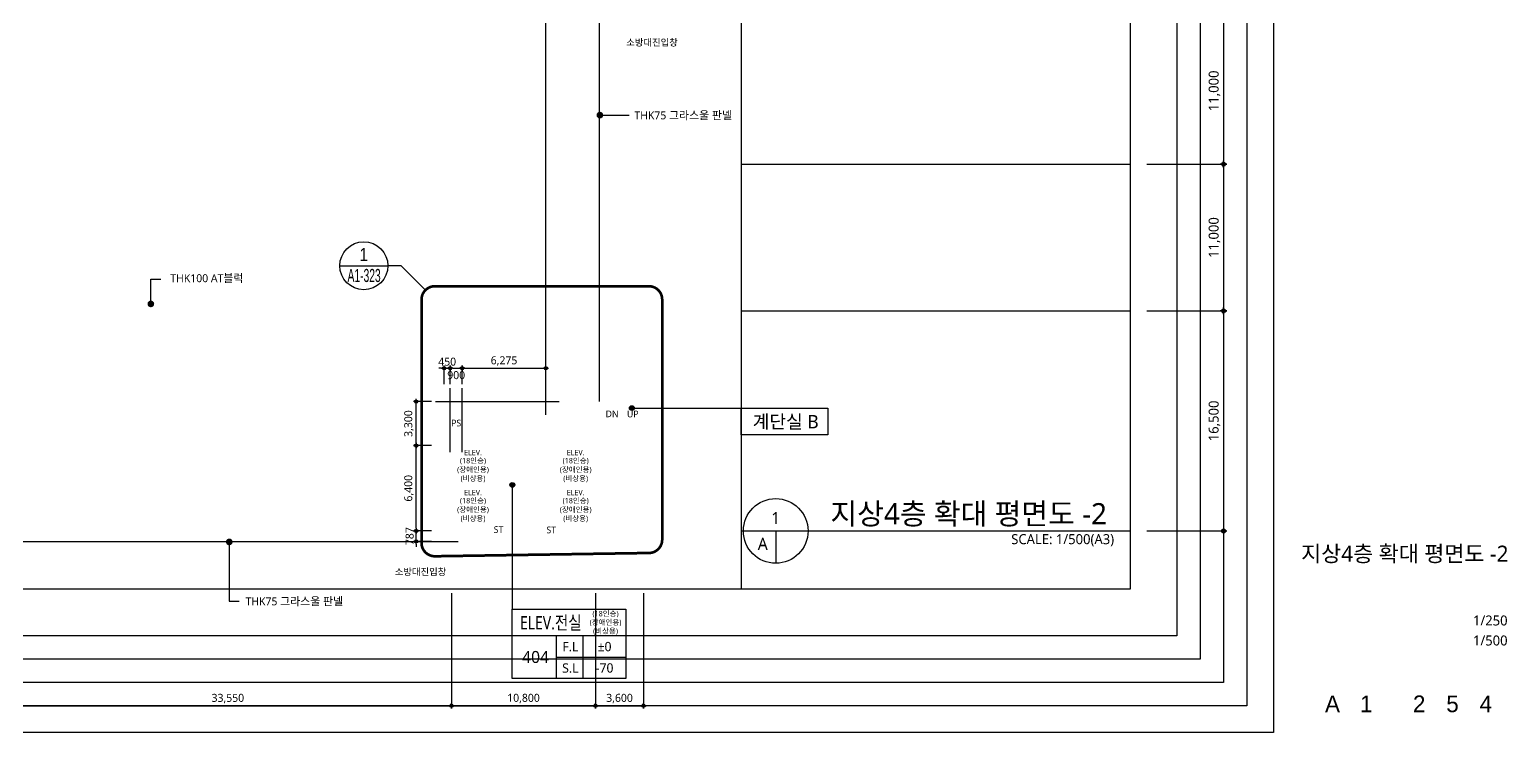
# Model space of a CAD drawing. Header units: millimetres. Extents: x 45782458 to 46215946, y 191740 to 1509539.
# Drawn here: x 46089677 to 46200512, y 479740 to 532448 of the extents above; entities that cross this region are included whole.
import ezdxf
from ezdxf.enums import TextEntityAlignment as Align

# ---------------------------------------------------------------- set-up
doc = ezdxf.new("R2010")
doc.units = ezdxf.units.MM
doc.header["$LTSCALE"] = 1000
doc.header["$MEASUREMENT"] = 0
doc.header["$PDSIZE"] = -10
doc.linetypes.add('CEN', pattern=[62, 60, -1, 0, -1])
doc.linetypes.add('SYM$0$DASHDOT', pattern=[1, 0.5, -0.25, 0, -0.25])
doc.layers.get('0').update_dxf_attribs({"linetype": 'CONTINUOUS'})
doc.layers.get('Defpoints').update_dxf_attribs({"color": 171, "linetype": 'CONTINUOUS'})
for name, color, linetype in [('cen', 14, 'CONTINUOUS'), ('Center(AR)', 30, 'CEN'), ('DIM', 7, 'CONTINUOUS'), ('LED', 7, 'CONTINUOUS'), ('NDIM', 7, 'CONTINUOUS'), ('SYM', 7, 'CONTINUOUS'), ('TEXT', 3, 'CONTINUOUS'), ('TEXT(MIN)', 7, 'CONTINUOUS'), ('TEXT(노트)', 7, 'CONTINUOUS'), ('TEXT(실명)', 3, 'CONTINUOUS'), ('TEXT-TITLE', 6, 'CONTINUOUS'), ('TEXT-기입', 6, 'CONTINUOUS'), ('TITLE', 7, 'CONTINUOUS'), ('구간정리', 6, 'CONTINUOUS'), ('구간정리-TEXT', 3, 'CONTINUOUS')]:
    doc.layers.add(name, color=color, linetype=linetype)
doc.styles.add('CGS', font='cgse', dxfattribs={"bigfont": 'cgs'})
doc.styles.add('SYM$0$ARIAL', font='arial.ttf')
doc.styles.add('SYM$0$돋움', font='', dxfattribs={"width": 0.9})
doc.styles.add('TE', font='malgun_0.ttf')
doc.styles.add('나눔바른고딕', font='NanumBarunGothic.ttf')
doc.styles.get('SYM$0$돋움').set_extended_font_data('Dotum')
doc.dimstyles.new('BA', dxfattribs={"dimscale": 500, "dimtxt": 3, "dimasz": 1, "dimexe": 1, "dimexo": 5, "dimgap": 0.9, "dimtad": 1, "dimdec": 0, "dimdsep": 46, "dimlunit": 6, "dimtxsty": 'TE', "dimblk": 'DDD', "dimcen": 2.5, "dimclrd": 256, "dimclre": 256, "dimclrt": 3, "dimazin": 2, "dimtfac": 1, "dimtdec": 0, "dimtix": 1, "dimtmove": 2, "dimatfit": 3, "dimldrblk": 'DDD', "dimfxl": 1, "dimtolj": 1, "dimtzin": 0, "dimarcsym": 2})
doc.dimstyles.new('NDIM 1200', dxfattribs={"dimscale": 500, "dimtxt": 3, "dimasz": 1, "dimexe": 2, "dimexo": 2, "dimgap": 1, "dimtad": 1, "dimdec": 0, "dimdsep": 46, "dimtxsty": 'CGS', "dimblk": 'DOT0', "dimcen": 1, "dimdle": 8, "dimclrd": 2, "dimclre": 2, "dimclrt": 2, "dimadec": 0, "dimazin": 0, "dimtfac": 1, "dimtdec": 0, "dimtix": 1, "dimtmove": 2, "dimatfit": 3, "dimldrblk": 'DOT0', "dimfxl": 1, "dimtolj": 1, "dimtzin": 0, "dimlwd": -1, "dimlwe": -1, "dimarcsym": 0})

# ---------------------------------------------------------------- blocks, each defined once
blk = doc.blocks.new('DDD')
at = {"layer": 'DIM', "color": 0}
for p, q in [((-1, 0), (1, 0)), ((0, -1), (0, 1))]:
    blk.add_line(p, q, dxfattribs=at)
for radius in [0.6, 0.3]:
    blk.add_circle((0, 0), radius, dxfattribs=at)
blk = doc.blocks.new('*D597')
at = {"layer": 'Defpoints', "color": 0, "ltscale": 0.4, "transparency": 16777216}
for p in [(46172222, 511351), (46172222, 494851), (46179222, 494851)]:
    blk.add_point(p, dxfattribs=at)
at = {"layer": 'NDIM', "lineweight": -2, "ltscale": 0.4, "transparency": 16777216}
for p, q in [((46173472, 511351), (46179472, 511351)), ((46179222, 511101), (46179222, 495101)), ((46173472, 494851), (46179472, 494851))]:
    blk.add_line(p, q, dxfattribs=at)
at = {"layer": 'NDIM', "lineweight": -2, "ltscale": 0.4, "transparency": 16777216, "xscale": 250, "yscale": 250, "zscale": 250}
for p, rotation in [((46179222, 511351), 90), ((46179222, 494851), 270)]:
    blk.add_blockref('DDD', p, dxfattribs=dict(at, rotation=rotation))
at = {"layer": 'NDIM', "color": 3, "ltscale": 0.4, "transparency": 16777216, "insert": (46178545, 503101), "char_height": 750, "attachment_point": 5, "rotation": 90, "style": 'TE'}
blk.add_mtext('\\A1;16,500', dxfattribs=at)
blk = doc.blocks.new('*D598')
at = {"layer": 'Defpoints', "color": 0, "ltscale": 0.4, "transparency": 16777216}
for p in [(46172222, 522351), (46172222, 511351), (46179222, 511351)]:
    blk.add_point(p, dxfattribs=at)
at = {"layer": 'NDIM', "lineweight": -2, "ltscale": 0.4, "transparency": 16777216}
for p, q in [((46173472, 522351), (46179472, 522351)), ((46179222, 522101), (46179222, 511601)), ((46173472, 511351), (46179472, 511351))]:
    blk.add_line(p, q, dxfattribs=at)
at = {"layer": 'NDIM', "lineweight": -2, "ltscale": 0.4, "transparency": 16777216, "xscale": 250, "yscale": 250, "zscale": 250}
for p, rotation in [((46179222, 522351), 90), ((46179222, 511351), 270)]:
    blk.add_blockref('DDD', p, dxfattribs=dict(at, rotation=rotation))
at = {"layer": 'NDIM', "color": 3, "ltscale": 0.4, "transparency": 16777216, "insert": (46178545, 516851), "char_height": 750, "attachment_point": 5, "rotation": 90, "style": 'TE'}
blk.add_mtext('\\A1;11,000', dxfattribs=at)
blk = doc.blocks.new('*D599')
at = {"layer": 'Defpoints', "color": 0, "ltscale": 0.4, "transparency": 16777216}
for p in [(46172222, 533351), (46172222, 522351), (46179222, 522351)]:
    blk.add_point(p, dxfattribs=at)
at = {"layer": 'NDIM', "lineweight": -2, "ltscale": 0.4, "transparency": 16777216}
for p, q in [((46173472, 533351), (46179472, 533351)), ((46179222, 533101), (46179222, 522601)), ((46173472, 522351), (46179472, 522351))]:
    blk.add_line(p, q, dxfattribs=at)
at = {"layer": 'NDIM', "lineweight": -2, "ltscale": 0.4, "transparency": 16777216, "xscale": 250, "yscale": 250, "zscale": 250}
for p, rotation in [((46179222, 533351), 90), ((46179222, 522351), 270)]:
    blk.add_blockref('DDD', p, dxfattribs=dict(at, rotation=rotation))
at = {"layer": 'NDIM', "color": 3, "ltscale": 0.4, "transparency": 16777216, "insert": (46178545, 527851), "char_height": 750, "attachment_point": 5, "rotation": 90, "style": 'TE'}
blk.add_mtext('\\A1;11,000', dxfattribs=at)
blk = doc.blocks.new('A$C31C7260E')
at = {"layer": 'TITLE'}
for points in [[(0, 0), (0, 4000), (13000, 4000), (13000, 0)], [(13000, 0), (0, 0)]]:
    blk.add_lwpolyline(points, dxfattribs=at)
blk = doc.blocks.new('A$C51E23882')
at = {"layer": 'TITLE'}
blk.add_lwpolyline([(8500, 0), (0, 0), (0, 5200), (8500, 5200)], close=True, dxfattribs=at)
for points in [[(8500, 3200), (0, 3200)], [(3300, 3200), (3300, 0)], [(5300, 3200), (5300, 0)], [(3300, 1600), (8500, 1600)]]:
    blk.add_lwpolyline(points, dxfattribs=at)
at = {"layer": 'TITLE', "style": '나눔바른고딕'}
for s, p in [('F.L', (4352, 2378)), ('S.L', (4352, 778))]:
    blk.add_text(s, height=700, dxfattribs=at).set_placement(p, align=Align.MIDDLE)
blk = doc.blocks.new('*D884')
at = {"layer": 'Defpoints', "color": 0, "ltscale": 0.4, "transparency": 16777216}
for p in [(46121222, 507051), (46120772, 505551), (46121222, 505551)]:
    blk.add_point(p, dxfattribs=at)
at = {"layer": 'NDIM', "lineweight": -2, "ltscale": 0.4, "transparency": 16777216}
for p, q in [((46120572, 507051), (46120372, 507051)), ((46120772, 505851), (46120772, 507251)), ((46120772, 507051), (46121222, 507051)), ((46121222, 505851), (46121222, 507251)), ((46121422, 507051), (46121622, 507051))]:
    blk.add_line(p, q, dxfattribs=at)
at = {"layer": 'NDIM', "lineweight": -2, "ltscale": 0.4, "transparency": 16777216, "xscale": 200, "yscale": 200, "zscale": 200}
blk.add_blockref('DDD', (46120772, 507051), dxfattribs=at)
at = {"layer": 'NDIM', "lineweight": -2, "ltscale": 0.4, "transparency": 16777216, "xscale": 200, "yscale": 200, "zscale": 200, "rotation": 180}
blk.add_blockref('DDD', (46121222, 507051), dxfattribs=at)
at = {"layer": 'NDIM', "color": 3, "ltscale": 0.4, "transparency": 16777216, "insert": (46120997, 507541), "char_height": 600, "attachment_point": 5, "style": 'TE'}
blk.add_mtext('\\A1;450', dxfattribs=at)
blk = doc.blocks.new('*D885')
at = {"layer": 'Defpoints', "color": 0, "ltscale": 0.4, "transparency": 16777216}
for p in [(46122122, 507051), (46121222, 505551), (46122122, 505551)]:
    blk.add_point(p, dxfattribs=at)
at = {"layer": 'NDIM', "lineweight": -2, "ltscale": 0.4, "transparency": 16777216}
for p, q in [((46121222, 505851), (46121222, 507251)), ((46121422, 507051), (46121922, 507051)), ((46122122, 505851), (46122122, 507251))]:
    blk.add_line(p, q, dxfattribs=at)
at = {"layer": 'NDIM', "lineweight": -2, "ltscale": 0.4, "transparency": 16777216, "xscale": 200, "yscale": 200, "zscale": 200, "rotation": 180}
blk.add_blockref('DDD', (46121222, 507051), dxfattribs=at)
at = {"layer": 'NDIM', "lineweight": -2, "ltscale": 0.4, "transparency": 16777216, "xscale": 200, "yscale": 200, "zscale": 200}
blk.add_blockref('DDD', (46122122, 507051), dxfattribs=at)
at = {"layer": 'NDIM', "color": 3, "ltscale": 0.4, "transparency": 16777216, "insert": (46121672, 506531), "char_height": 600, "attachment_point": 5, "style": 'TE'}
blk.add_mtext('\\A1;900', dxfattribs=at)
blk = doc.blocks.new('*D886')
at = {"layer": 'Defpoints', "color": 0, "ltscale": 0.4, "transparency": 16777216}
for p in [(46128397, 507051), (46122122, 505551), (46128397, 505551)]:
    blk.add_point(p, dxfattribs=at)
at = {"layer": 'NDIM', "lineweight": -2, "ltscale": 0.4, "transparency": 16777216}
for p, q in [((46122122, 505851), (46122122, 507251)), ((46122322, 507051), (46128197, 507051)), ((46128397, 505851), (46128397, 507251))]:
    blk.add_line(p, q, dxfattribs=at)
at = {"layer": 'NDIM', "lineweight": -2, "ltscale": 0.4, "transparency": 16777216, "xscale": 200, "yscale": 200, "zscale": 200, "rotation": 180}
blk.add_blockref('DDD', (46122122, 507051), dxfattribs=at)
at = {"layer": 'NDIM', "lineweight": -2, "ltscale": 0.4, "transparency": 16777216, "xscale": 200, "yscale": 200, "zscale": 200}
blk.add_blockref('DDD', (46128397, 507051), dxfattribs=at)
at = {"layer": 'NDIM', "color": 3, "ltscale": 0.4, "transparency": 16777216, "insert": (46125260, 507592), "char_height": 600, "attachment_point": 5, "style": 'TE'}
blk.add_mtext('\\A1;6,275', dxfattribs=at)
blk = doc.blocks.new('*D887')
at = {"layer": 'Defpoints', "color": 0, "ltscale": 0.4, "transparency": 16777216}
for p in [(46118672, 504551), (46120122, 504551), (46120122, 501251)]:
    blk.add_point(p, dxfattribs=at)
at = {"layer": 'NDIM', "lineweight": -2, "ltscale": 0.4, "transparency": 16777216}
for p, q in [((46119822, 504551), (46118472, 504551)), ((46118672, 501451), (46118672, 504351)), ((46119822, 501251), (46118472, 501251))]:
    blk.add_line(p, q, dxfattribs=at)
at = {"layer": 'NDIM', "lineweight": -2, "ltscale": 0.4, "transparency": 16777216, "xscale": 200, "yscale": 200, "zscale": 200}
for p, rotation in [((46118672, 504551), 90), ((46118672, 501251), 270)]:
    blk.add_blockref('DDD', p, dxfattribs=dict(at, rotation=rotation))
at = {"layer": 'NDIM', "color": 3, "ltscale": 0.4, "transparency": 16777216, "insert": (46118132, 502901), "char_height": 600, "attachment_point": 5, "rotation": 90, "style": 'TE'}
blk.add_mtext('\\A1;3,300', dxfattribs=at)
blk = doc.blocks.new('*D888')
at = {"layer": 'Defpoints', "color": 0, "ltscale": 0.4, "transparency": 16777216}
for p in [(46118672, 501251), (46120122, 501251), (46120122, 494851)]:
    blk.add_point(p, dxfattribs=at)
at = {"layer": 'NDIM', "lineweight": -2, "ltscale": 0.4, "transparency": 16777216}
for p, q in [((46119822, 501251), (46118472, 501251)), ((46118672, 495051), (46118672, 501051)), ((46119822, 494851), (46118472, 494851))]:
    blk.add_line(p, q, dxfattribs=at)
at = {"layer": 'NDIM', "lineweight": -2, "ltscale": 0.4, "transparency": 16777216, "xscale": 200, "yscale": 200, "zscale": 200}
for p, rotation in [((46118672, 501251), 90), ((46118672, 494851), 270)]:
    blk.add_blockref('DDD', p, dxfattribs=dict(at, rotation=rotation))
at = {"layer": 'NDIM', "color": 3, "ltscale": 0.4, "transparency": 16777216, "insert": (46118132, 498051), "char_height": 600, "attachment_point": 5, "rotation": 90, "style": 'TE'}
blk.add_mtext('\\A1;6,400', dxfattribs=at)
blk = doc.blocks.new('*D889')
at = {"layer": 'Defpoints', "color": 0, "ltscale": 0.4, "transparency": 16777216}
for p in [(46118672, 494851), (46120122, 494851), (46120122, 494064)]:
    blk.add_point(p, dxfattribs=at)
at = {"layer": 'NDIM', "lineweight": -2, "ltscale": 0.4, "transparency": 16777216}
for p, q in [((46119822, 494851), (46118472, 494851)), ((46118672, 495051), (46118672, 495251)), ((46118672, 494064), (46118672, 494851)), ((46119822, 494064), (46118472, 494064)), ((46118672, 493864), (46118672, 493664))]:
    blk.add_line(p, q, dxfattribs=at)
at = {"layer": 'NDIM', "lineweight": -2, "ltscale": 0.4, "transparency": 16777216, "xscale": 200, "yscale": 200, "zscale": 200}
for p, rotation in [((46118672, 494851), 270), ((46118672, 494064), 90)]:
    blk.add_blockref('DDD', p, dxfattribs=dict(at, rotation=rotation))
at = {"layer": 'NDIM', "color": 3, "ltscale": 0.4, "transparency": 16777216, "insert": (46118182, 494458), "char_height": 600, "attachment_point": 5, "rotation": 90, "style": 'TE'}
blk.add_mtext('\\A1;787', dxfattribs=at)
blk = doc.blocks.new('DOT0')
blk.add_line((-3, 0), (3, 0))
at = {"color": 6}
blk.add_circle((0, 0), 0.75, dxfattribs=at)
blk = doc.blocks.new('*D1189')
at = {"layer": 'Defpoints', "color": 0, "ltscale": 0.4, "transparency": 16777216}
for p in [(46087772, 490490), (46121322, 490490), (46121322, 481740)]:
    blk.add_point(p, dxfattribs=at)
at = {"layer": 'NDIM', "lineweight": -2, "ltscale": 0.4, "transparency": 16777216}
for p, q in [((46087772, 490190), (46087772, 481540)), ((46121322, 490190), (46121322, 481540)), ((46087972, 481740), (46121122, 481740))]:
    blk.add_line(p, q, dxfattribs=at)
at = {"layer": 'NDIM', "lineweight": -2, "ltscale": 0.4, "transparency": 16777216, "xscale": 200, "yscale": 200, "zscale": 200, "rotation": 180}
blk.add_blockref('DDD', (46087772, 481740), dxfattribs=at)
at = {"layer": 'NDIM', "lineweight": -2, "ltscale": 0.4, "transparency": 16777216, "xscale": 200, "yscale": 200, "zscale": 200}
blk.add_blockref('DDD', (46121322, 481740), dxfattribs=at)
at = {"layer": 'NDIM', "color": 3, "ltscale": 0.4, "transparency": 16777216, "insert": (46104547, 482280), "char_height": 600, "attachment_point": 5, "style": 'TE'}
blk.add_mtext('\\A1;33,550', dxfattribs=at)
blk = doc.blocks.new('*D1209')
at = {"layer": 'Defpoints', "color": 0, "ltscale": 0.4, "transparency": 16777216}
for p in [(46132122, 490490), (46135722, 490490), (46135722, 481740)]:
    blk.add_point(p, dxfattribs=at)
at = {"layer": 'NDIM', "lineweight": -2, "ltscale": 0.4, "transparency": 16777216}
for p, q in [((46132122, 490190), (46132122, 481540)), ((46135722, 490190), (46135722, 481540)), ((46132322, 481740), (46135522, 481740))]:
    blk.add_line(p, q, dxfattribs=at)
at = {"layer": 'NDIM', "lineweight": -2, "ltscale": 0.4, "transparency": 16777216, "xscale": 200, "yscale": 200, "zscale": 200, "rotation": 180}
blk.add_blockref('DDD', (46132122, 481740), dxfattribs=at)
at = {"layer": 'NDIM', "lineweight": -2, "ltscale": 0.4, "transparency": 16777216, "xscale": 200, "yscale": 200, "zscale": 200}
blk.add_blockref('DDD', (46135722, 481740), dxfattribs=at)
at = {"layer": 'NDIM', "color": 3, "ltscale": 0.4, "transparency": 16777216, "insert": (46133922, 482280), "char_height": 600, "attachment_point": 5, "style": 'TE'}
blk.add_mtext('\\A1;3,600', dxfattribs=at)
blk = doc.blocks.new('*D1210')
at = {"layer": 'Defpoints', "color": 0, "ltscale": 0.4, "transparency": 16777216}
for p in [(46121322, 490490), (46132122, 490490), (46132122, 481740)]:
    blk.add_point(p, dxfattribs=at)
at = {"layer": 'NDIM', "lineweight": -2, "ltscale": 0.4, "transparency": 16777216}
for p, q in [((46121322, 490190), (46121322, 481540)), ((46132122, 490190), (46132122, 481540)), ((46121522, 481740), (46131922, 481740))]:
    blk.add_line(p, q, dxfattribs=at)
at = {"layer": 'NDIM', "lineweight": -2, "ltscale": 0.4, "transparency": 16777216, "xscale": 200, "yscale": 200, "zscale": 200, "rotation": 180}
blk.add_blockref('DDD', (46121322, 481740), dxfattribs=at)
at = {"layer": 'NDIM', "lineweight": -2, "ltscale": 0.4, "transparency": 16777216, "xscale": 200, "yscale": 200, "zscale": 200}
blk.add_blockref('DDD', (46132122, 481740), dxfattribs=at)
at = {"layer": 'NDIM', "color": 3, "ltscale": 0.4, "transparency": 16777216, "insert": (46126722, 482282), "char_height": 600, "attachment_point": 5, "style": 'TE'}
blk.add_mtext('\\A1;10,800', dxfattribs=at)
blk = doc.blocks.new('SYM$0$det-tar-wi')
at = {"layer": '구간정리', "ltscale": 0.2}
blk.add_line((0, 0), (11, 0), dxfattribs=at)
blk.add_circle((5.5, 0), 5.5, dxfattribs=at)
at = {"layer": '구간정리-TEXT', "color": 3, "style": 'SYM$0$ARIAL'}
blk.add_attdef('2', text='', height=3, dxfattribs=at).set_placement((5.5, 2.58), align=Align.MIDDLE_CENTER)
at = {"layer": '구간정리-TEXT', "color": 3, "style": 'SYM$0$ARIAL', "width": 0.6}
blk.add_attdef('A1.00', text='', height=3, dxfattribs=at).set_placement((5.57, -2.22), align=Align.MIDDLE_CENTER)

msp = doc.modelspace()

# ---------------------------------------------------------------- hatches: boundary and pattern name
at = {"layer": 'LED'}
h = msp.add_hatch(color=256, dxfattribs=at)
h.dxf.hatch_style = 1
edge = h.paths.add_edge_path()
edge.add_arc((46134847.3, 504061.3), 180, 180, 540, ccw=False)
h = msp.add_hatch(color=256, dxfattribs=at)
h.dxf.hatch_style = 1
edge = h.paths.add_edge_path()
edge.add_arc((46125882.5, 498301.3), 180, 180, 540, ccw=False)

# ---------------------------------------------------------------- linework, layer by layer
at = {"ltscale": 10000}
msp.add_line((46134847.3, 504061.3), (46143042.2, 504061.3), dxfattribs=at)
msp.add_lwpolyline([(46125882.5, 498301.3), (46125882.5, 488990.2)], dxfattribs=at)
at = {"layer": 'cen', "ltscale": 10000}
for p, q in [((46143042.2, 522351.3), (46172222.3, 522351.3)), ((46143042.2, 511351.3), (46172222.3, 511351.3)), ((46143042.2, 494851.3), (46172222.3, 494851.3))]:
    msp.add_line(p, q, dxfattribs=at)
at = {"layer": 'Center(AR)'}
for p, q in [((46132409.8, 504551.3), (46132409.8, 581201.3)), ((46128397.3, 503551.3), (46128397.3, 572251.3)), ((46121222.3, 500751.3), (46121222.3, 505551.3)), ((46122122.3, 500751.3), (46122122.3, 505551.3)), ((46120122.3, 504551.3), (46129397.3, 504551.3)), ((46018772.3, 494063.8), (46121822.3, 494063.8))]:
    msp.add_line(p, q, dxfattribs=at)
at = {"layer": 'Defpoints'}
for points in [[(46182972.3, 479740.2), (46006272.3, 479740.2), (46006272.3, 617440.2), (46182972.3, 617440.2)], [(46180972.3, 481740.2), (46010022.3, 481740.2), (46010022.3, 615440.2), (46180972.3, 615440.2)], [(46179222.3, 483490.2), (46011772.3, 483490.2), (46011772.3, 613690.2), (46179222.3, 613690.2)], [(46177472.3, 485240.2), (46013522.3, 485240.2), (46013522.3, 611940.2), (46177472.3, 611940.2)], [(46175722.3, 486990.2), (46015272.3, 486990.2), (46015272.3, 610190.2), (46175722.3, 610190.2)], [(46172222.3, 490490.2), (46018772.3, 490490.2), (46018772.3, 606690.2), (46172222.3, 606690.2)], [(46143042.2, 490490.2), (46018772.3, 490490.2), (46018772.3, 606690.2), (46143042.2, 606690.2)]]:
    msp.add_lwpolyline(points, close=True, dxfattribs=at)
at = {"layer": 'LED', "ltscale": 10000}
for p, q in [((46098772.3, 513729.5), (46099526.4, 513729.5)), ((46104653.9, 489589.7), (46105408, 489589.7))]:
    msp.add_line(p, q, dxfattribs=at)
at = {"layer": 'LED'}
for centre in [(46134847.3, 504061.3), (46125882.5, 498301.3)]:
    msp.add_circle(centre, 180, dxfattribs=at)
at = {"layer": 'SYM'}
for p, q in [((46143210.6, 494851.3), (46172222.3, 494851.3)), ((46145634.8, 494851.3), (46145634.8, 492427.1))]:
    msp.add_line(p, q, dxfattribs=at)
msp.add_circle((46145634.8, 494851.3), 2424.2, dxfattribs=at)
at = {"layer": '구간정리', "ltscale": 0.2}
msp.add_lwpolyline([(46119372.3, 512915.5), (46117552, 514735.8), (46116545.1, 514735.8)], dxfattribs=at)
at = {"layer": '구간정리', "linetype": 'SYM$0$DASHDOT', "ltscale": 2, "const_width": 200}
msp.add_lwpolyline([(46136122.3, 513201.3), (46120072.3, 513201.3, 0.41421356), (46119072.3, 512201.3), (46119072.3, 493951.3, 0.41795539), (46120085.1, 492951.4), (46136135.1, 493197.4, 0.41048161), (46137122.3, 494197.3), (46137122.3, 512201.3, 0.41421356)], format="xyb", close=True, dxfattribs=at)

# ---------------------------------------------------------------- block references
at = {"xscale": 0.5, "yscale": 0.5, "zscale": 0.5}
msp.add_blockref('A$C31C7260E', (46143042.2, 502061.3), dxfattribs=at)
msp.add_blockref('A$C51E23882', (46125882.5, 483790.2))
at = {"layer": '구간정리'}
ref = msp.add_blockref('SYM$0$det-tar-wi', (46112945.1, 514735.8), dxfattribs=dict(at, xscale=327.2727272727273, yscale=327.2727272727273, zscale=327.2727272727273))
ref.add_attrib('A1.00', 'A1-323', dxfattribs={"layer": '구간정리-TEXT', "color": 3, "height": 981.82, "style": 'SYM$0$돋움', "width": 0.6}).set_placement((46114767.1, 514008.2), align=Align.MIDDLE_CENTER)
ref.add_attrib('2', '1', dxfattribs={"layer": '구간정리-TEXT', "color": 3, "height": 981.8, "style": 'SYM$0$돋움', "width": 0.9}).set_placement((46114745.1, 515581.3), align=Align.MIDDLE_CENTER)

# ---------------------------------------------------------------- texts
at = {"layer": 'TEXT', "style": '나눔바른고딕'}
msp.add_text('지상4층 확대 평면도 -2', height=1600, dxfattribs=at).set_placement((46149734.8, 495336.2))
for s, p in [('1', (46145634.8, 495821)), ('A', (46144665.1, 493881.6))]:
    msp.add_text(s, height=900, dxfattribs=at).set_placement(p, align=Align.MIDDLE)
msp.add_text('SCALE: 1/500(A3)', height=750, dxfattribs=at).set_placement((46171013.6, 494608.9), align=Align.TOP_RIGHT)
at = {"layer": 'TEXT(MIN)', "style": '나눔바른고딕'}
for p in [(46134426.7, 531477.2, 0), (46117067.1, 491785, 0)]:
    msp.add_text('소방대진입창', height=500, dxfattribs=at).set_placement(p, align=Align.MIDDLE_LEFT)
for s, p in [('THK75 그라스울 판넬', (46142352.7, 526017.6)), ('THK100 AT블럭', (46105714.8, 513801.8)), ('THK75 그라스울 판넬', (46113189.2, 489572.3))]:
    msp.add_text(s, height=600, dxfattribs=at).set_placement(p, align=Align.MIDDLE_RIGHT)
for s, p in [('PS', (46121673, 502942.5)), ('DN', (46133363.2, 503627.7)), ('UP', (46134913.2, 503620.2)), ('ST', (46124846.2, 494953.3)), ('ST', (46128799.1, 494928.3))]:
    msp.add_text(s, height=500, dxfattribs=at).set_placement(p, align=Align.MIDDLE_CENTER)
for s, p in [('(18인승)', (46132873.2, 488449.4)), ('(장애인용)', (46132873.2, 487799.4)), ('(비상용)', (46132873.2, 487149.4))]:
    msp.add_text(s, height=400, dxfattribs=at).set_placement(p, align=Align.CENTER)
at = {"layer": 'TEXT(노트)', "style": '나눔바른고딕'}
for s, p in [('(18인승)', (46122934.7, 500110.1)), ('ELEV.', (46122934.7, 500724.5)), ('(18인승)', (46130634.7, 500110.1)), ('ELEV.', (46130634.7, 500724.5)), ('(장애인용)', (46122934.7, 499438.1)), ('(비상용)', (46122934.7, 498777.1)), ('(장애인용)', (46130634.7, 499438.1)), ('(비상용)', (46130634.7, 498777.1)), ('ELEV.', (46122934.7, 497724.5)), ('ELEV.', (46130634.7, 497724.5)), ('(장애인용)', (46122934.7, 496438.1)), ('(18인승)', (46122934.7, 497110.1)), ('(장애인용)', (46130634.7, 496438.1)), ('(18인승)', (46130634.7, 497110.1)), ('(비상용)', (46122934.7, 495777.1)), ('(비상용)', (46130634.7, 495777.1))]:
    msp.add_text(s, height=400, dxfattribs=at).set_placement(p, align=Align.MIDDLE)
at = {"layer": 'TEXT(실명)', "style": '나눔바른고딕'}
msp.add_text('계단실 B', height=1000, dxfattribs=at).set_placement((46146379.9, 503055.5), align=Align.MIDDLE)
at = {"layer": 'TEXT(실명)', "style": '나눔바른고딕', "width": 0.8}
msp.add_text('ELEV.전실', height=1000, dxfattribs=at).set_placement((46128772.3, 487984.3), align=Align.MIDDLE)
at = {"layer": 'TEXT-TITLE', "style": '나눔바른고딕'}
msp.add_text('지상4층 확대 평면도 -2', height=1200, dxfattribs=at).set_placement((46192814.3, 492548), align=Align.CENTER)
at = {"layer": 'TEXT-기입', "style": '나눔바른고딕'}
for s, p in [('1/250', (46197923.2, 487534.9)), ('1/500', (46197923.2, 486034.9))]:
    msp.add_text(s, height=750, dxfattribs=at).set_placement(p, align=Align.BOTTOM_LEFT)
for s, height, p in [('404', 900, (46127623.8, 485398.6)), ('±0', 700, (46132798.6, 486178)), ('-70', 700, (46132798.6, 484578))]:
    msp.add_text(s, height=height, dxfattribs=at).set_placement(p, align=Align.MIDDLE)
at = {"layer": 'TEXT-기입', "style": 'CGS'}
for s, p in [('A', (46187391.7, 481884.9)), ('1', (46189923.1, 481884.9)), ('2', (46193891.7, 481884.9)), ('5', (46196391.7, 481884.9)), ('4', (46198891.7, 481884.9))]:
    msp.add_text(s, height=1250, dxfattribs=at).set_placement(p, align=Align.MIDDLE_CENTER)

# ---------------------------------------------------------------- dimensions: what is measured, and where the dimension line sits
at = {"layer": 'NDIM', "ltscale": 0.4}
for base, p1, p2, angle, override, picture, middle in [((46179222.3, 522351.3), (46172222.3, 533351.3), (46172222.3, 522351.3), 270, {"dimscale": 250}, '*D599', (46178544.9, 527851.3)), ((46179222.3, 511351.3), (46172222.3, 522351.3), (46172222.3, 511351.3), 270, {"dimscale": 250}, '*D598', (46178544.9, 516851.3)), ((46179222.3, 494851.3), (46172222.3, 511351.3), (46172222.3, 494851.3), 270, {"dimscale": 250}, '*D597', (46178544.9, 503101.3)), ((46118672.3, 504551.3), (46120122.3, 501251.3), (46120122.3, 504551.3), 90, {"dimscale": 200, "dimexo": 1.5}, '*D887', (46118132, 502901.3)), ((46118672.3, 501251.3), (46120122.3, 494851.3), (46120122.3, 501251.3), 90, {"dimscale": 200, "dimexo": 1.5}, '*D888', (46118132, 498051.3)), ((46118672.3106796, 494851.3427281), (46120122.3106778, 494063.8427281), (46120122.3106778, 494851.3427281), 90, {"dimscale": 200, "dimexo": 1.5}, '*D889', (46118182.3242665, 494457.592728))]:
    dim = msp.add_linear_dim(base=base, p1=p1, p2=p2, angle=angle, dimstyle='BA', override=override, dxfattribs=at)
    dim.commit()
    dim.dimension.update_dxf_attribs({"geometry": picture, "text_midpoint": middle})
for base, p1, p2, picture, middle in [((46121222.3, 507051.3), (46120772.3, 505551.3), (46121222.3, 505551.3), '*D884', (46120997.3, 507541.3)), ((46128397.3, 507051.3), (46122122.3, 505551.3), (46128397.3, 505551.3), '*D886', (46125259.8, 507591.7)), ((46121322.3, 481740.2), (46087772.3, 490490.2), (46121322.3, 490490.2), '*D1189', (46104547.3, 482280.5)), ((46132122.3, 481740.2), (46121322.3, 490490.2), (46132122.3, 490490.2), '*D1210', (46126722.3, 482282.1)), ((46135722.3, 481740.2), (46132122.3, 490490.2), (46135722.3, 490490.2), '*D1209', (46133922.3, 482280.5))]:
    dim = msp.add_linear_dim(base=base, p1=p1, p2=p2, dimstyle='BA', override={"dimscale": 200, "dimexo": 1.5}, dxfattribs=at)
    dim.commit()
    dim.dimension.update_dxf_attribs({"geometry": picture, "text_midpoint": middle})
dim = msp.add_linear_dim(base=(46122122.3, 507051.3), p1=(46121222.3, 505551.3), p2=(46122122.3, 505551.3), dimstyle='BA', override={"dimscale": 200, "dimexo": 1.5}, dxfattribs=at)
dim.commit()
dim.dimension.update_dxf_attribs({"geometry": '*D885', "text_midpoint": (46121672.3, 506531.1), "dimtype": 160})

# ---------------------------------------------------------------- leaders
at = {"layer": 'LED', "ltscale": 10000}
for points in [[(46132447.3, 526029.9), (46134647.2, 526029.9)], [(46098772.3, 511876.3), (46098772.3, 513729.5)], [(46104653.9, 494026.3), (46104653.9, 489589.7)]]:
    msp.add_leader(points, dimstyle='NDIM 1200', override={"dimasz": 1, "dimtad": 0, "dimclrd": 256, "dimldrblk": 'Dot'}, dxfattribs=at)

doc.saveas('drawing.dxf')
